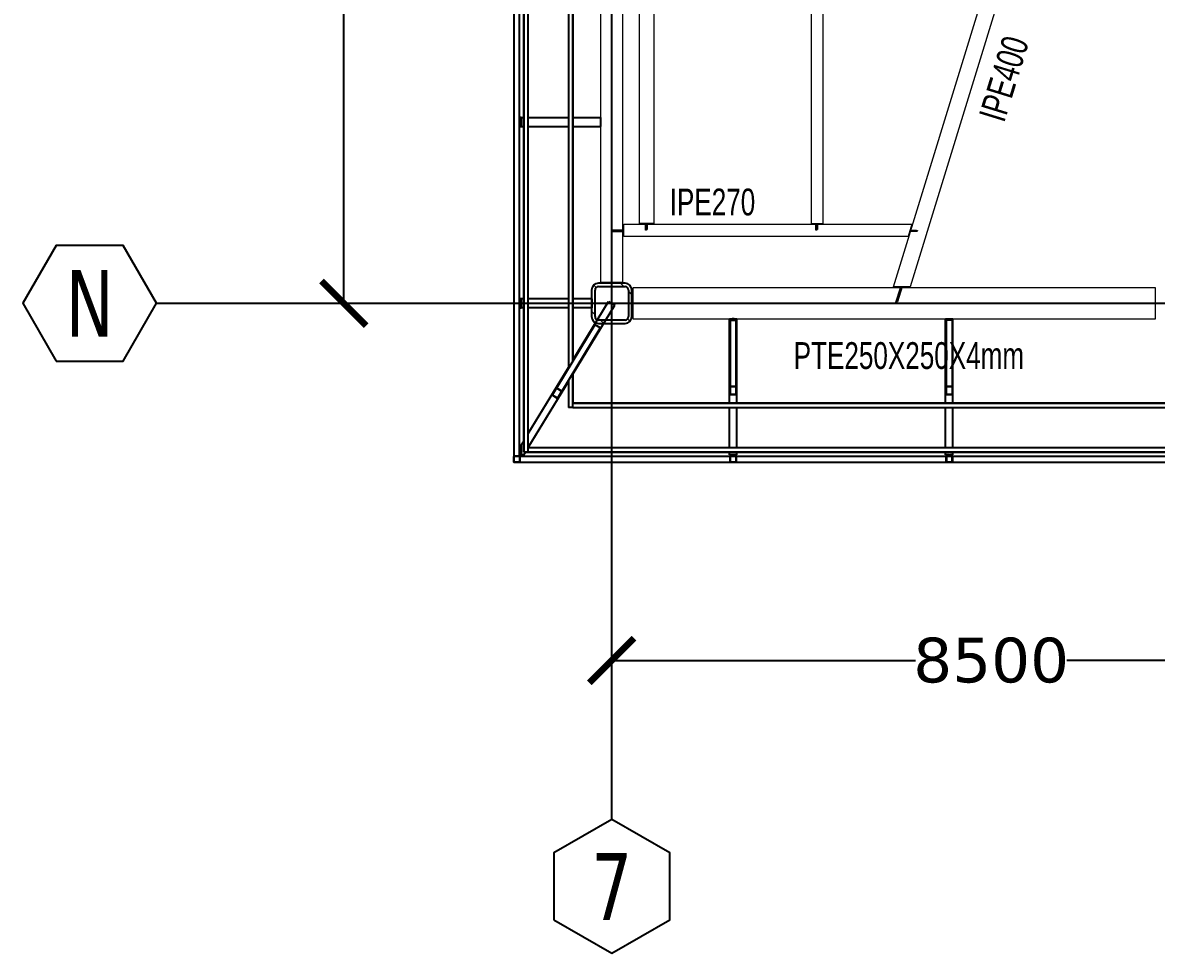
# Model space of a CAD drawing. Header units: millimetres. Extents: x -6598 to 74598, y -11659 to 33736.
# Drawn here: x -6598 to 6100, y -7280 to 3143 of the extents above; entities that cross this region are included whole.
import ezdxf
from ezdxf.enums import TextEntityAlignment as Align

# ---------------------------------------------------------------- set-up
doc = ezdxf.new("R2010")
doc.units = ezdxf.units.MM
for name, color, linetype, lineweight in [('0-1', 250, 'Continuous', 5), ('E_B_PLACA-1', 10, 'Continuous', 25), ('E_B_PLACA-2', 31, 'Continuous', 25), ('E_COLUMNAS-1', 31, 'Continuous', 25), ('E_COLUMNAS-2', 1, 'Continuous', 25), ('E_COLUMNAS-3', 1, 'Continuous', 35), ('E_TEXTO', 3, 'Continuous', 9), ('E_VIGAS-1', 31, 'Continuous', 25), ('E_VIGAS-2', 10, 'Continuous', 25), ('HCB-VIGAS', 4, 'Continuous', 15), ('S-COLS-HDLN-1', 52, 'Continuous', 9)]:
    doc.layers.add(name, color=color, linetype=linetype, lineweight=lineweight)
for name, color, linetype in [('COTAS', 8, 'Continuous'), ('HCB-EJES', 1, 'Continuous'), ('HCB-ROTULOS', 2, 'Continuous')]:
    doc.layers.add(name, color=color, linetype=linetype)
doc.styles.add('Arial Narrow_1', font='', dxfattribs={"width": 0.85, "height": 0.3})
doc.styles.add('ROMANT', font='romant.shx', dxfattribs={"width": 0.8})
doc.styles.add('VERDANA', font='verdana.ttf')
doc.styles.get('Arial Narrow_1').set_extended_font_data('Arial Narrow')
doc.dimstyles.new('1.125', dxfattribs={"dimscale": 0, "dimtxt": 500, "dimasz": 500, "dimexe": 4, "dimexo": 4, "dimgap": 15, "dimtad": 0, "dimdec": 0, "dimzin": 4, "dimdsep": 46, "dimtxsty": 'ROMANT', "dimblk": 'ARCHTICK', "dimcen": -10, "dimclrd": 256, "dimclrt": 3, "dimadec": 0, "dimazin": 0, "dimtfac": 1, "dimtdec": 0, "dimtix": 1, "dimtmove": 0, "dimatfit": 0, "dimldrblk": 'OBLIQUE', "dimfxl": 0.05, "dimtolj": 1, "dimtzin": 0, "dimarcsym": 0})

# ---------------------------------------------------------------- blocks, each defined once
blk = doc.blocks.new('EST_SFM_VIGA-METALICA-SECCION-C - EST_SFM_VIGA-METALICA-UPN160-1601879-_34_00m_N_E_-NIVEL-9 DOC')
at = {"layer": 'E_VIGAS-1'}
for p, q in [((14.461, 0.047), (-14.461, 0.047)), ((14.466, 0.047), (14.462, 0.047)), ((14.466, 0.047), (14.466, -0.016)), ((-14.466, -0.018), (14.466, -0.018))]:
    blk.add_line(p, q, dxfattribs=at)
blk = doc.blocks.new('EST_SFM_VIGA-METALICA-SECCION-C - EST_SFM_VIGA-METALICA-UPN100-1529610-_34_00m_N_E_-NIVEL-9 DOC')
at = {"layer": 'E_VIGAS-2'}
for p, q in [((14.393, 0.032), (-14.441, 0.032)), ((14.393, 0.032), (14.393, -0.018)), ((-14.442, -0.018), (14.393, -0.018))]:
    blk.add_line(p, q, dxfattribs=at)
blk = doc.blocks.new('EST_SFM_VIGA-METALICA-SECCION-C - EST_SFM_VIGA-METALICA-UPN100-1529678-_34_00m_N_E_-NIVEL-9 DOC')
at = {"layer": 'E_VIGAS-2'}
for p, q in [((13.374, 0.018), (-13.422, 0.018)), ((13.894, 0.018), (13.507, 0.018)), ((13.894, 0.018), (13.894, -0.032)), ((-13.504, -0.032), (13.456, -0.032)), ((13.59, -0.032), (13.893, -0.032))]:
    blk.add_line(p, q, dxfattribs=at)
blk = doc.blocks.new('EST_SFM_VIGA-METALICA-SECCION-C - EST_SFM_VIGA-METALICA-UPN100-1527742-_34_00m_N_E_-NIVEL-9 DOC')
at = {"layer": 'E_VIGAS-2'}
for p, q in [((-34.827, -0.032), (-34.827, 0.018)), ((34.044, 0.018), (-34.827, 0.018)), ((-34.827, -0.032), (34.044, -0.032))]:
    blk.add_line(p, q, dxfattribs=at)
blk = doc.blocks.new('EST_SFM_VIGA-METALICA-SECCION-C - EST_SFM_VIGA-METALICA-UPN100-1527772-_34_00m_N_E_-NIVEL-9 DOC')
at = {"layer": 'E_VIGAS-2'}
for p, q in [((-34.929, -0.018), (-34.929, 0.032)), ((34.942, 0.032), (-34.929, 0.032)), ((-34.929, -0.018), (34.942, -0.018))]:
    blk.add_line(p, q, dxfattribs=at)
blk = doc.blocks.new('EST_SFM_VIGA-METALICA-SECCION-C - EST_SFM_VIGA-METALICA-UPN160-1579051-_34_00m_N_E_-NIVEL-9 DOC')
at = {"layer": 'E_VIGAS-1'}
for p, q in [((-35.108, 0.047), (-35.175, 0.047)), ((-32.753, 0.047), (-35.107, 0.047)), ((-32.685, 0.047), (-32.751, 0.047)), ((-30.333, 0.047), (-32.684, 0.047)), ((-30.265, 0.047), (-30.331, 0.047)), ((30.107, 0.047), (-30.264, 0.047)), ((-35.176, -0.018), (-35.176, -0.012)), ((-35.176, -0.018), (-35.17, -0.018)), ((-35.112, -0.018), (-32.747, -0.018)), ((-32.689, -0.018), (-30.327, -0.018)), ((-30.269, -0.018), (30.113, -0.018))]:
    blk.add_line(p, q, dxfattribs=at)
blk = doc.blocks.new('EST_SCM_COLUMNA-METALICA-SECCION-CUADRADA - EST_SCM_COLUMNA-TUBULAR-CUADRADA_PTEØ_70x70 e_3mm-1574201-_34_00m_N_E_-NIVEL-9 DOC')
at = {"layer": 'E_COLUMNAS-1'}
for p, q in [((-0.035, -0.029), (-0.035, 0.029)), ((-0.032, 0.029), (-0.032, -0.029)), ((-0.029, 0.035), (0.029, 0.035)), ((0.029, 0.032), (-0.029, 0.032)), ((0.032, -0.029), (0.032, 0.029)), ((0.035, 0.029), (0.035, -0.029)), ((-0.029, -0.032), (0.029, -0.032)), ((0.029, -0.035), (-0.029, -0.035))]:
    blk.add_line(p, q, dxfattribs=at)
for centre, radius, start, end in [((-0.029, 0.029), 0.006, 90, 180), ((-0.029, 0.029), 0.006, 90, 170), ((-0.029, 0.029), 0.003, 90, 180), ((-0.029, 0.029), 0.003, 90, 150), ((0.029, 0.029), 0.006, 0, 90), ((0.029, 0.029), 0.006, 10, 90), ((0.029, 0.029), 0.003, 0, 90), ((0.029, 0.029), 0.003, 30, 90), ((-0.029, -0.029), 0.006, 180, 270), ((-0.029, -0.029), 0.003, 180, 270), ((0.029, -0.029), 0.006, 270, 0), ((0.029, -0.029), 0.003, 270, 360)]:
    blk.add_arc(centre, radius, start, end, dxfattribs=at)
blk = doc.blocks.new('EST_SCM_COLUMNA-METALICA-SECCION-CUADRADA - EST_SCM_COLUMNA-TUBULAR-CUADRADA_PTEØ_70x70 e_3mm-V7-_34_00m_N_E_-NIVEL-9 DOC')
at = {"layer": 'E_COLUMNAS-1'}
for p, q in [((-0.035, -0.029), (-0.035, 0.029)), ((-0.032, 0.029), (-0.032, -0.029)), ((-0.029, 0.035), (0.029, 0.035)), ((0.029, 0.032), (-0.029, 0.032)), ((0.032, -0.029), (0.032, 0.029)), ((0.035, 0.029), (0.035, -0.029)), ((-0.029, -0.032), (0.029, -0.032)), ((0.029, -0.035), (-0.029, -0.035))]:
    blk.add_line(p, q, dxfattribs=at)
for centre, radius, start, end in [((-0.029, 0.029), 0.006, 90, 180), ((-0.029, 0.029), 0.003, 90, 180), ((0.029, 0.029), 0.006, 0, 90), ((0.029, 0.029), 0.003, 0, 90), ((0.029, 0.029), 0.006, 10, 80), ((0.029, 0.029), 0.003, 30, 60), ((-0.029, -0.029), 0.006, 180, 270), ((-0.029, -0.029), 0.003, 180, 270), ((0.029, -0.029), 0.006, 270, 0), ((0.029, -0.029), 0.003, 270, 360)]:
    blk.add_arc(centre, radius, start, end, dxfattribs=at)
blk = doc.blocks.new('DCTIB_CNI_EST_MOD-1A-FAC_0001_rvt-1-_34_00m_N_E_-NIVEL-9 DOC')
at = {"layer": 'E_B_PLACA-1'}
for p, q in [((-75.147, 138.995), (-75.147, 167.83)), ((-74.597, 166.81), (-74.597, 140.014)), ((-74.597, 139.881), (-74.597, 139.545)), ((-74.597, 139.545), (-5.727, 139.545)), ((-5.177, 138.995), (-75.147, 138.995))]:
    blk.add_line(p, q, dxfattribs=at)
at = {"layer": 'E_B_PLACA-2'}
for p, q in [((-75.147, 167.83), (-75.147, 138.995)), ((-74.597, 140.014), (-74.597, 166.81)), ((-74.597, 139.545), (-74.597, 139.881)), ((-5.727, 139.545), (-74.597, 139.545)), ((-75.147, 138.995), (-5.177, 138.995))]:
    blk.add_line(p, q, dxfattribs=at)
at = {"layer": 'E_COLUMNAS-1'}
for centre, radius, start, end in [((-75.196, 138.946), 0.006, 10, 80), ((-75.196, 138.946), 0.006, 10, 80), ((-75.196, 138.946), 0.003, 30, 60), ((-75.196, 138.946), 0.003, 30, 60), ((-72.831, 138.946), 0.006, 90, 170), ((-72.831, 138.946), 0.006, 90, 170), ((-72.831, 138.946), 0.003, 90, 150), ((-72.831, 138.946), 0.003, 90, 150), ((-72.773, 138.946), 0.006, 10, 90), ((-72.773, 138.946), 0.006, 10, 90), ((-72.773, 138.946), 0.003, 30, 90), ((-72.773, 138.946), 0.003, 30, 90), ((-70.411, 138.946), 0.006, 90, 170), ((-70.411, 138.946), 0.006, 90, 170), ((-70.411, 138.946), 0.003, 90, 150), ((-70.411, 138.946), 0.003, 90, 150), ((-70.353, 138.946), 0.006, 10, 90), ((-70.353, 138.946), 0.006, 10, 90), ((-70.353, 138.946), 0.003, 30, 90), ((-70.353, 138.946), 0.003, 30, 90)]:
    blk.add_arc(centre, radius, start, end, dxfattribs=at)
at = {"layer": 'E_VIGAS-1'}
for p, q in [((-75.177, 142.743), (-75.195, 142.743)), ((-75.177, 142.706), (-75.177, 142.743)), ((-75.177, 142.743), (-75.175, 142.743)), ((-75.175, 142.643), (-75.175, 142.743)), ((-75.175, 142.743), (-75.147, 142.743)), ((-75.175, 142.743), (-75.175, 142.643)), ((-74.597, 142.743), (-74.287, 142.743)), ((-74.287, 142.743), (-74.287, 142.643)), ((-75.195, 142.696), (-75.181, 142.696)), ((-75.181, 142.69), (-75.195, 142.69)), ((-75.195, 142.643), (-75.177, 142.643)), ((-75.181, 142.696), (-75.176, 142.696)), ((-75.181, 142.696), (-75.176, 142.696)), ((-75.177, 142.696), (-75.181, 142.696)), ((-75.176, 142.69), (-75.181, 142.69)), ((-75.181, 142.69), (-75.177, 142.69)), ((-75.176, 142.69), (-75.181, 142.69)), ((-75.177, 142.643), (-75.177, 142.68)), ((-75.175, 142.643), (-75.177, 142.643)), ((-75.175, 142.643), (-75.147, 142.643)), ((-74.597, 142.643), (-74.287, 142.643)), ((-75.177, 140.712), (-75.195, 140.712)), ((-75.177, 140.712), (-75.175, 140.712)), ((-75.177, 140.675), (-75.177, 140.712)), ((-75.175, 140.612), (-75.175, 140.712)), ((-75.175, 140.712), (-75.175, 140.612)), ((-75.147, 140.712), (-75.175, 140.712)), ((-74.387, 140.712), (-74.597, 140.712)), ((-74.387, 140.712), (-74.387, 140.612)), ((-75.195, 140.665), (-75.181, 140.665)), ((-75.181, 140.66), (-75.195, 140.66)), ((-75.195, 140.612), (-75.177, 140.612)), ((-75.181, 140.665), (-75.176, 140.665)), ((-75.181, 140.665), (-75.176, 140.665)), ((-75.177, 140.665), (-75.181, 140.665)), ((-75.176, 140.66), (-75.181, 140.66)), ((-75.181, 140.66), (-75.177, 140.66)), ((-75.176, 140.66), (-75.181, 140.66)), ((-75.177, 140.612), (-75.177, 140.65)), ((-75.175, 140.612), (-75.177, 140.612)), ((-75.147, 140.612), (-75.175, 140.612)), ((-74.597, 140.027), (-74.197, 140.684)), ((-74.597, 139.869), (-74.127, 140.641)), ((-74.387, 140.612), (-74.597, 140.612)), ((-74.197, 140.684), (-74.127, 140.641)), ((-72.843, 140.488), (-72.815, 140.488)), ((-72.843, 140.487), (-72.761, 140.487)), ((-72.843, 139.545), (-72.843, 140.487)), ((-72.837, 140.465), (-72.837, 139.727)), ((-72.77, 140.469), (-72.834, 140.469)), ((-72.805, 140.488), (-72.805, 140.487)), ((-72.8, 140.488), (-72.805, 140.488)), ((-72.8, 140.487), (-72.8, 140.488)), ((-72.789, 140.488), (-72.761, 140.488)), ((-72.767, 139.727), (-72.767, 140.465)), ((-72.761, 139.545), (-72.761, 140.487)), ((-70.423, 140.488), (-70.341, 140.488)), ((-70.423, 139.545), (-70.423, 140.488)), ((-70.417, 140.468), (-70.417, 139.727)), ((-70.35, 140.472), (-70.414, 140.472)), ((-70.347, 139.727), (-70.347, 140.468)), ((-70.341, 139.545), (-70.341, 140.488)), ((-74.35, 140.421), (-74.782, 139.711)), ((-74.723, 139.675), (-74.29, 140.384)), ((-74.291, 140.389), (-74.346, 140.423)), ((-74.782, 139.711), (-74.828, 139.637)), ((-74.826, 139.637), (-74.781, 139.711)), ((-74.779, 139.714), (-74.781, 139.711)), ((-74.779, 139.712), (-74.724, 139.678)), ((-74.723, 139.68), (-74.778, 139.713)), ((-72.837, 139.727), (-72.837, 139.645)), ((-72.836, 139.731), (-72.836, 139.727)), ((-72.836, 139.645), (-72.836, 139.727)), ((-72.77, 139.731), (-72.834, 139.731)), ((-72.834, 139.729), (-72.77, 139.729)), ((-72.769, 139.727), (-72.769, 139.731)), ((-72.769, 139.727), (-72.769, 139.645)), ((-72.767, 139.645), (-72.767, 139.727)), ((-70.417, 139.727), (-70.417, 139.645)), ((-70.416, 139.731), (-70.416, 139.727)), ((-70.416, 139.645), (-70.416, 139.727)), ((-70.35, 139.731), (-70.414, 139.731)), ((-70.414, 139.729), (-70.35, 139.729)), ((-70.349, 139.727), (-70.349, 139.731)), ((-70.349, 139.727), (-70.349, 139.645)), ((-70.347, 139.645), (-70.347, 139.727)), ((-74.827, 139.632), (-74.772, 139.599)), ((-74.822, 139.644), (-74.826, 139.637)), ((-74.771, 139.601), (-74.826, 139.634)), ((-74.724, 139.676), (-74.769, 139.602)), ((-74.769, 139.602), (-74.765, 139.609)), ((-74.768, 139.601), (-74.723, 139.675)), ((-74.724, 139.676), (-74.722, 139.679)), ((-72.836, 139.652), (-72.836, 139.645)), ((-72.77, 139.643), (-72.834, 139.643)), ((-72.834, 139.641), (-72.77, 139.641)), ((-72.769, 139.645), (-72.769, 139.652)), ((-70.416, 139.652), (-70.416, 139.645)), ((-70.35, 139.643), (-70.414, 139.643)), ((-70.414, 139.641), (-70.35, 139.641)), ((-70.349, 139.645), (-70.349, 139.652)), ((-75.176, 139.065), (-75.195, 139.033)), ((-75.176, 139.023), (-75.176, 139.076)), ((-75.175, 139.078), (-75.147, 139.124)), ((-75.175, 139.078), (-75.175, 138.967)), ((-75.181, 138.994), (-75.178, 138.999)), ((-75.178, 138.99), (-75.181, 138.984)), ((-75.176, 138.966), (-75.176, 138.972)), ((-75.176, 138.972), (-75.176, 138.966)), ((-75.147, 138.966), (-75.176, 138.966)), ((-75.175, 138.967), (-75.147, 138.967)), ((-75.175, 138.961), (-75.174, 138.959)), ((-75.173, 138.957), (-75.172, 138.955)), ((-75.171, 138.952), (-75.171, 138.95)), ((-75.166, 138.947), (-75.155, 138.966)), ((-75.147, 138.967), (-75.13, 138.995)), ((-72.843, 138.967), (-72.843, 138.995)), ((-72.761, 138.967), (-72.843, 138.967)), ((-72.843, 138.966), (-72.843, 138.967)), ((-72.843, 138.967), (-72.761, 138.967)), ((-72.843, 138.966), (-72.815, 138.966)), ((-72.815, 138.966), (-72.843, 138.966)), ((-72.805, 138.961), (-72.805, 138.966)), ((-72.805, 138.952), (-72.805, 138.961)), ((-72.805, 138.947), (-72.805, 138.949)), ((-72.8, 138.966), (-72.8, 138.961)), ((-72.8, 138.961), (-72.8, 138.952)), ((-72.8, 138.949), (-72.8, 138.947)), ((-72.761, 138.966), (-72.789, 138.966)), ((-72.789, 138.966), (-72.761, 138.966)), ((-72.761, 138.967), (-72.761, 138.995)), ((-72.761, 138.967), (-72.761, 138.966)), ((-70.423, 138.967), (-70.423, 138.995)), ((-70.423, 138.966), (-70.423, 138.967)), ((-70.423, 138.967), (-70.341, 138.967)), ((-70.395, 138.966), (-70.423, 138.966)), ((-70.385, 138.961), (-70.385, 138.966)), ((-70.385, 138.952), (-70.385, 138.961)), ((-70.385, 138.947), (-70.385, 138.949)), ((-70.38, 138.966), (-70.38, 138.961)), ((-70.38, 138.961), (-70.38, 138.952)), ((-70.38, 138.949), (-70.38, 138.947)), ((-70.341, 138.966), (-70.369, 138.966)), ((-70.341, 138.967), (-70.341, 138.995)), ((-70.341, 138.967), (-70.341, 138.966))]:
    blk.add_line(p, q, dxfattribs=at)
at = {"layer": 'E_VIGAS-1', "flags": 128}
for points in [[(-72.834, 140.469), (-72.835, 140.469), (-72.835, 140.468), (-72.836, 140.468), (-72.836, 140.467), (-72.837, 140.466), (-72.837, 140.466), (-72.837, 140.465)], [(-72.767, 140.465), (-72.767, 140.466), (-72.767, 140.466), (-72.768, 140.467), (-72.768, 140.468), (-72.769, 140.468), (-72.769, 140.469), (-72.77, 140.469)], [(-70.414, 140.472), (-70.415, 140.471), (-70.415, 140.471), (-70.416, 140.471), (-70.416, 140.47), (-70.417, 140.469), (-70.417, 140.469), (-70.417, 140.468)], [(-70.347, 140.468), (-70.347, 140.469), (-70.347, 140.469), (-70.348, 140.47), (-70.348, 140.471), (-70.349, 140.471), (-70.349, 140.471), (-70.35, 140.472)], [(-74.35, 140.421), (-74.35, 140.422), (-74.349, 140.422), (-74.348, 140.423), (-74.348, 140.423), (-74.347, 140.423), (-74.346, 140.423), (-74.346, 140.423)], [(-74.291, 140.389), (-74.29, 140.389), (-74.29, 140.388), (-74.29, 140.388), (-74.29, 140.387), (-74.29, 140.386), (-74.29, 140.385), (-74.29, 140.384)], [(-74.778, 139.713), (-74.778, 139.714), (-74.779, 139.714), (-74.78, 139.714), (-74.78, 139.713), (-74.781, 139.713), (-74.782, 139.712), (-74.782, 139.711)], [(-74.781, 139.711), (-74.781, 139.711), (-74.78, 139.711), (-74.78, 139.712), (-74.78, 139.712), (-74.779, 139.712), (-74.779, 139.712), (-74.779, 139.712)], [(-72.834, 139.731), (-72.835, 139.731), (-72.835, 139.731), (-72.836, 139.73), (-72.836, 139.73), (-72.837, 139.729), (-72.837, 139.728), (-72.837, 139.727)], [(-72.836, 139.727), (-72.836, 139.728), (-72.835, 139.728), (-72.835, 139.728), (-72.835, 139.729), (-72.835, 139.729), (-72.834, 139.729), (-72.834, 139.729)], [(-72.767, 139.727), (-72.767, 139.728), (-72.767, 139.729), (-72.768, 139.73), (-72.768, 139.73), (-72.769, 139.731), (-72.769, 139.731), (-72.77, 139.731)], [(-72.77, 139.729), (-72.77, 139.729), (-72.769, 139.729), (-72.769, 139.729), (-72.769, 139.728), (-72.769, 139.728), (-72.769, 139.728), (-72.769, 139.727)], [(-70.414, 139.731), (-70.415, 139.731), (-70.415, 139.731), (-70.416, 139.73), (-70.416, 139.73), (-70.417, 139.729), (-70.417, 139.728), (-70.417, 139.727)], [(-70.416, 139.727), (-70.416, 139.728), (-70.415, 139.728), (-70.415, 139.728), (-70.415, 139.729), (-70.415, 139.729), (-70.414, 139.729), (-70.414, 139.729)], [(-70.347, 139.727), (-70.347, 139.728), (-70.347, 139.729), (-70.348, 139.73), (-70.348, 139.73), (-70.349, 139.731), (-70.349, 139.731), (-70.35, 139.731)], [(-70.35, 139.729), (-70.35, 139.729), (-70.349, 139.729), (-70.349, 139.729), (-70.349, 139.728), (-70.349, 139.728), (-70.349, 139.728), (-70.349, 139.727)], [(-74.828, 139.637), (-74.828, 139.636), (-74.828, 139.636), (-74.828, 139.635), (-74.828, 139.634), (-74.828, 139.633), (-74.828, 139.633), (-74.827, 139.632)], [(-74.826, 139.634), (-74.826, 139.634), (-74.826, 139.635), (-74.827, 139.635), (-74.827, 139.635), (-74.827, 139.636), (-74.826, 139.636), (-74.826, 139.637)], [(-74.772, 139.599), (-74.772, 139.599), (-74.771, 139.599), (-74.77, 139.599), (-74.77, 139.599), (-74.769, 139.6), (-74.768, 139.6), (-74.768, 139.601)], [(-74.769, 139.602), (-74.769, 139.601), (-74.77, 139.601), (-74.77, 139.601), (-74.77, 139.601), (-74.771, 139.601), (-74.771, 139.601), (-74.771, 139.601), (-74.771, 139.601)], [(-74.724, 139.678), (-74.724, 139.678), (-74.724, 139.678), (-74.724, 139.678), (-74.723, 139.677), (-74.724, 139.677), (-74.724, 139.676), (-74.724, 139.676)], [(-74.723, 139.675), (-74.722, 139.676), (-74.722, 139.677), (-74.722, 139.678), (-74.722, 139.678), (-74.722, 139.679), (-74.722, 139.68), (-74.723, 139.68)], [(-72.837, 139.645), (-72.837, 139.644), (-72.837, 139.643), (-72.836, 139.642), (-72.836, 139.641), (-72.835, 139.641), (-72.835, 139.641), (-72.834, 139.641)], [(-72.834, 139.643), (-72.834, 139.643), (-72.835, 139.643), (-72.835, 139.643), (-72.835, 139.643), (-72.835, 139.644), (-72.836, 139.644), (-72.836, 139.645)], [(-72.77, 139.641), (-72.769, 139.641), (-72.769, 139.641), (-72.768, 139.641), (-72.768, 139.642), (-72.767, 139.643), (-72.767, 139.644), (-72.767, 139.645)], [(-72.769, 139.645), (-72.769, 139.644), (-72.769, 139.644), (-72.769, 139.643), (-72.769, 139.643), (-72.769, 139.643), (-72.77, 139.643), (-72.77, 139.643)], [(-70.417, 139.645), (-70.417, 139.644), (-70.417, 139.643), (-70.416, 139.642), (-70.416, 139.641), (-70.415, 139.641), (-70.415, 139.641), (-70.414, 139.641)], [(-70.414, 139.643), (-70.414, 139.643), (-70.415, 139.643), (-70.415, 139.643), (-70.415, 139.643), (-70.415, 139.644), (-70.416, 139.644), (-70.416, 139.645)], [(-70.35, 139.641), (-70.349, 139.641), (-70.349, 139.641), (-70.348, 139.641), (-70.348, 139.642), (-70.347, 139.643), (-70.347, 139.644), (-70.347, 139.645)], [(-70.349, 139.645), (-70.349, 139.644), (-70.349, 139.644), (-70.349, 139.643), (-70.349, 139.643), (-70.349, 139.643), (-70.35, 139.643), (-70.35, 139.643)], [(-75.176, 139.076), (-75.176, 139.077), (-75.175, 139.078)], [(-75.195, 138.971), (-75.191, 138.978), (-75.186, 138.987), (-75.181, 138.994)], [(-75.181, 138.984), (-75.186, 138.977), (-75.191, 138.968), (-75.195, 138.961)], [(-75.19, 138.971), (-75.186, 138.97), (-75.182, 138.968), (-75.178, 138.964), (-75.175, 138.96), (-75.172, 138.956), (-75.171, 138.951), (-75.17, 138.947)], [(-75.147, 138.967), (-75.147, 138.967), (-75.147, 138.966)]]:
    blk.add_lwpolyline(points, dxfattribs=at)
at = {"layer": 'E_VIGAS-1'}
for centre, start_param, end_param in [((-72.815, 140.488), 0, 1.570796), ((-72.815, 140.487), 4.974188, 5.497787), ((-72.815, 140.487), 6.021386, 6.283185), ((-72.789, 140.488), 1.570796, 3.141593), ((-72.789, 140.487), 3.141593, 3.403392), ((-72.789, 140.487), 3.926991, 4.45059)]:
    blk.add_ellipse(centre, major_axis=(0.0107, 0), ratio=0.002301, start_param=start_param, end_param=end_param, dxfattribs=at)
for points, knots in [([(-75.181, 142.696), (-75.181, 142.696), (-75.18, 142.696), (-75.179, 142.697), (-75.178, 142.698), (-75.177, 142.699), (-75.177, 142.7), (-75.177, 142.701), (-75.177, 142.703), (-75.177, 142.704), (-75.177, 142.706)], [0, 0, 0, 0, 0.142857, 0.285714, 0.428571, 0.571429, 0.678571, 0.732143, 0.785714, 1, 1, 1, 1]), ([(-75.177, 142.68), (-75.177, 142.681), (-75.177, 142.683), (-75.177, 142.685), (-75.177, 142.687), (-75.178, 142.689), (-75.179, 142.69), (-75.181, 142.69), (-75.181, 142.69)], [0, 0, 0, 0, 0.142857, 0.285714, 0.428571, 0.571429, 0.785714, 1, 1, 1, 1]), ([(-75.181, 140.665), (-75.181, 140.665), (-75.18, 140.665), (-75.179, 140.666), (-75.178, 140.667), (-75.177, 140.668), (-75.177, 140.67), (-75.177, 140.671), (-75.177, 140.672), (-75.177, 140.674), (-75.177, 140.675)], [0, 0, 0, 0, 0.142857, 0.285714, 0.428571, 0.571429, 0.678571, 0.732143, 0.785714, 1, 1, 1, 1]), ([(-75.177, 140.65), (-75.177, 140.651), (-75.177, 140.652), (-75.177, 140.654), (-75.177, 140.656), (-75.178, 140.658), (-75.179, 140.659), (-75.181, 140.66), (-75.181, 140.66)], [0, 0, 0, 0, 0.142857, 0.285714, 0.428571, 0.571429, 0.785714, 1, 1, 1, 1]), ([(-75.181, 138.994), (-75.18, 138.996), (-75.178, 139.001), (-75.177, 139.009), (-75.176, 139.016), (-75.176, 139.021), (-75.176, 139.023)], [0, 0, 0, 0, 0.285714, 0.571429, 0.785714, 1, 1, 1, 1]), ([(-75.176, 138.972), (-75.176, 138.973), (-75.176, 138.975), (-75.176, 138.977), (-75.176, 138.978), (-75.176, 138.979), (-75.177, 138.98), (-75.177, 138.98), (-75.177, 138.981), (-75.177, 138.982), (-75.177, 138.982), (-75.177, 138.982), (-75.177, 138.982), (-75.177, 138.982), (-75.177, 138.983), (-75.177, 138.984), (-75.177, 138.984), (-75.177, 138.985), (-75.177, 138.985), (-75.177, 138.985), (-75.177, 138.985), (-75.177, 138.985), (-75.178, 138.986), (-75.178, 138.986), (-75.178, 138.987), (-75.178, 138.987), (-75.179, 138.987), (-75.179, 138.987), (-75.179, 138.987), (-75.18, 138.987), (-75.18, 138.986), (-75.181, 138.986), (-75.181, 138.985), (-75.181, 138.984)], [0, 0, 0, 0, 0.142857, 0.214286, 0.25, 0.285714, 0.321429, 0.357143, 0.392857, 0.410714, 0.419643, 0.428571, 0.4375, 0.446429, 0.464286, 0.5, 0.535714, 0.553571, 0.5625, 0.571429, 0.580357, 0.589286, 0.607143, 0.642857, 0.678571, 0.714286, 0.75, 0.785714, 0.821429, 0.839286, 0.857143, 0.928571, 1, 1, 1, 1]), ([(-75.181, 138.984), (-75.181, 138.985), (-75.181, 138.986), (-75.18, 138.986), (-75.18, 138.987), (-75.179, 138.987), (-75.179, 138.987), (-75.179, 138.987), (-75.178, 138.987), (-75.178, 138.987)], [0, 0, 0, 0, 0.0714286, 0.1428571, 0.1607143, 0.1785714, 0.2142857, 0.25, 0.2857143, 0.2857143, 0.2857143, 0.2857143]), ([(-75.177, 138.982), (-75.177, 138.982), (-75.177, 138.982), (-75.177, 138.982), (-75.177, 138.981), (-75.177, 138.98), (-75.177, 138.98), (-75.176, 138.979), (-75.176, 138.978), (-75.176, 138.977), (-75.176, 138.975), (-75.176, 138.973), (-75.176, 138.972)], [0.5714286, 0.5714286, 0.5714286, 0.5714286, 0.5803571, 0.5892857, 0.6071429, 0.6428571, 0.6785714, 0.7142857, 0.75, 0.7857143, 0.8571429, 1, 1, 1, 1]), ([(-72.815, 138.966), (-72.814, 138.966), (-72.813, 138.966), (-72.81, 138.966), (-72.808, 138.965), (-72.806, 138.964), (-72.805, 138.963), (-72.805, 138.962), (-72.805, 138.961)], [0, 0, 0, 0, 0.142857, 0.285714, 0.428571, 0.571429, 0.785714, 1, 1, 1, 1]), ([(-72.805, 138.961), (-72.805, 138.962), (-72.805, 138.963), (-72.807, 138.965), (-72.808, 138.965), (-72.81, 138.966), (-72.811, 138.966), (-72.812, 138.966), (-72.814, 138.966), (-72.815, 138.966)], [0, 0, 0, 0, 0.285714, 0.428571, 0.571429, 0.678571, 0.732143, 0.785714, 1, 1, 1, 1]), ([(-72.789, 138.966), (-72.79, 138.966), (-72.791, 138.966), (-72.794, 138.966), (-72.796, 138.965), (-72.798, 138.965), (-72.799, 138.963), (-72.8, 138.962), (-72.8, 138.961)], [0, 0, 0, 0, 0.142857, 0.285714, 0.428571, 0.571429, 0.785714, 1, 1, 1, 1]), ([(-72.8, 138.961), (-72.8, 138.962), (-72.799, 138.963), (-72.798, 138.965), (-72.796, 138.965), (-72.795, 138.966), (-72.794, 138.966), (-72.792, 138.966), (-72.79, 138.966), (-72.789, 138.966)], [0, 0, 0, 0, 0.285714, 0.428571, 0.571429, 0.678571, 0.732143, 0.785714, 1, 1, 1, 1]), ([(-70.395, 138.966), (-70.394, 138.966), (-70.393, 138.966), (-70.39, 138.966), (-70.388, 138.965), (-70.386, 138.964), (-70.385, 138.963), (-70.385, 138.962), (-70.385, 138.961)], [0, 0, 0, 0, 0.142857, 0.285714, 0.428571, 0.571429, 0.785714, 1, 1, 1, 1]), ([(-70.385, 138.961), (-70.385, 138.962), (-70.385, 138.963), (-70.387, 138.965), (-70.388, 138.965), (-70.39, 138.966), (-70.391, 138.966), (-70.392, 138.966), (-70.394, 138.966), (-70.395, 138.966)], [0, 0, 0, 0, 0.285714, 0.428571, 0.571429, 0.678571, 0.732143, 0.785714, 1, 1, 1, 1]), ([(-70.369, 138.966), (-70.37, 138.966), (-70.371, 138.966), (-70.374, 138.966), (-70.376, 138.965), (-70.378, 138.964), (-70.379, 138.963), (-70.38, 138.962), (-70.38, 138.961)], [0, 0, 0, 0, 0.142857, 0.285714, 0.428571, 0.571429, 0.785714, 1, 1, 1, 1]), ([(-70.38, 138.961), (-70.38, 138.962), (-70.379, 138.963), (-70.378, 138.965), (-70.376, 138.965), (-70.375, 138.966), (-70.374, 138.966), (-70.372, 138.966), (-70.37, 138.966), (-70.369, 138.966)], [0, 0, 0, 0, 0.285714, 0.428571, 0.571429, 0.678571, 0.732143, 0.785714, 1, 1, 1, 1])]:
    blk.add_open_spline(points, degree=3, knots=knots, dxfattribs=at)
for points in [[(-75.178, 139.001), (-75.179, 139), (-75.18, 138.997), (-75.181, 138.995), (-75.181, 138.994)], [(-75.176, 139.018), (-75.176, 139.017), (-75.177, 139.014), (-75.177, 139.011), (-75.177, 139.009)], [(-75.176, 139.023), (-75.176, 139.021), (-75.176, 139.02), (-75.176, 139.018)], [(-75.175, 138.967), (-75.175, 138.967), (-75.176, 138.967), (-75.176, 138.966), (-75.176, 138.966)]]:
    blk.add_open_spline(points, degree=3, dxfattribs=at)
at = {"layer": 'E_VIGAS-2'}
for p, q in [((-75.097, 142.743), (-74.647, 142.743)), ((-75.097, 142.643), (-74.647, 142.643)), ((-74.647, 140.712), (-75.097, 140.712)), ((-74.647, 140.612), (-75.097, 140.612)), ((-75.097, 139.206), (-74.647, 139.944)), ((-75.097, 139.048), (-74.647, 139.787)), ((-72.843, 139.045), (-72.843, 139.495)), ((-72.761, 139.045), (-72.761, 139.495)), ((-70.423, 139.045), (-70.423, 139.495)), ((-70.341, 139.045), (-70.341, 139.495))]:
    blk.add_line(p, q, dxfattribs=at)
at = {"layer": 'E_COLUMNAS-1'}
for name, p in [('EST_SCM_COLUMNA-METALICA-SECCION-CUADRADA - EST_SCM_COLUMNA-TUBULAR-CUADRADA_PTEØ_70x70 e_3mm-V7-_34_00m_N_E_-NIVEL-9 DOC', (-75.225, 138.917)), ('EST_SCM_COLUMNA-METALICA-SECCION-CUADRADA - EST_SCM_COLUMNA-TUBULAR-CUADRADA_PTEØ_70x70 e_3mm-1574201-_34_00m_N_E_-NIVEL-9 DOC', (-72.802, 138.917)), ('EST_SCM_COLUMNA-METALICA-SECCION-CUADRADA - EST_SCM_COLUMNA-TUBULAR-CUADRADA_PTEØ_70x70 e_3mm-1574201-_34_00m_N_E_-NIVEL-9 DOC', (-70.382, 138.917))]:
    blk.add_blockref(name, p, dxfattribs=at)
at = {"layer": 'E_VIGAS-1'}
for name, p, rotation in [('EST_SFM_VIGA-METALICA-SECCION-C - EST_SFM_VIGA-METALICA-UPN160-1601879-_34_00m_N_E_-NIVEL-9 DOC', (-75.242, 153.412), 270), ('EST_SFM_VIGA-METALICA-SECCION-C - EST_SFM_VIGA-METALICA-UPN100-1529610-_34_00m_N_E_-NIVEL-9 DOC', (-75.13, 153.388), 269.9999999999999), ('EST_SFM_VIGA-METALICA-SECCION-C - EST_SFM_VIGA-METALICA-UPN100-1529678-_34_00m_N_E_-NIVEL-9 DOC', (-74.615, 153.388), 270.0000000000001)]:
    blk.add_blockref(name, p, dxfattribs=dict(at, rotation=rotation))
for name, p in [('EST_SFM_VIGA-METALICA-SECCION-C - EST_SFM_VIGA-METALICA-UPN100-1527742-_34_00m_N_E_-NIVEL-9 DOC', (-39.77, 139.527)), ('EST_SFM_VIGA-METALICA-SECCION-C - EST_SFM_VIGA-METALICA-UPN160-1579051-_34_00m_N_E_-NIVEL-9 DOC', (-40.084, 138.9)), ('EST_SFM_VIGA-METALICA-SECCION-C - EST_SFM_VIGA-METALICA-UPN100-1527772-_34_00m_N_E_-NIVEL-9 DOC', (-40.169, 139.013))]:
    blk.add_blockref(name, p, dxfattribs=at)
blk = doc.blocks.new('EST_SCM_COLUMNA-METALICA-SECCION-CUADRADA - EST_SCM_COLUMNA-TUBULAR-CUADRADA_ARMADA_450X450X38-V14-_34_00m_N_E_-NIVEL-9 DOC')
at = {"layer": 'S-COLS-HDLN-1'}
h = blk.add_hatch(dxfattribs=at)
h.set_pattern_fill('FP_12', color=256, style=0, pattern_type=2)
h.set_pattern_definition([(135, (74.162, -140.662), (-0.15909903, -0.15909903), [])])
h.paths.add_polyline_path([(0.086, -0.225), (0.149, -0.225), (0.178, -0.219), (0.203, -0.203), (0.219, -0.178), (0.225, -0.149), (0.225, 0.149), (0.219, 0.178), (0.203, 0.203), (0.178, 0.219), (0.149, 0.225), (-0.149, 0.225), (-0.178, 0.219), (-0.203, 0.203), (-0.219, 0.178), (-0.225, 0.149), (-0.225, -0.149), (-0.219, -0.178), (-0.203, -0.203), (-0.178, -0.219), (-0.149, -0.225), (-0.055, -0.225)])
h.paths.add_polyline_path([(0.149, -0.187), (-0.149, -0.187), (-0.168, -0.182), (-0.182, -0.168), (-0.187, -0.149), (-0.187, 0.149), (-0.182, 0.168), (-0.168, 0.182), (-0.149, 0.187), (0.149, 0.187), (0.168, 0.182), (0.182, 0.168), (0.187, 0.149), (0.187, -0.149), (0.182, -0.168), (0.168, -0.182)])
at = {"layer": 'E_COLUMNAS-2'}
for p, q in [((-0.225, 0.149), (-0.225, -0.149)), ((-0.187, -0.149), (-0.187, 0.149)), ((0.149, 0.225), (-0.149, 0.225)), ((-0.149, 0.187), (0.149, 0.187)), ((0.187, 0.149), (0.187, -0.149)), ((0.225, -0.149), (0.225, 0.149)), ((0.149, -0.187), (-0.149, -0.187)), ((-0.149, -0.225), (0.149, -0.225))]:
    blk.add_line(p, q, dxfattribs=at)
for centre, radius, start, end in [((-0.149, 0.149), 0.076, 90, 180), ((-0.149, 0.149), 0.038, 90, 180), ((0.149, 0.149), 0.076, 360, 90), ((0.149, 0.149), 0.038, 0, 90), ((-0.149, -0.149), 0.076, 180, 270), ((-0.149, -0.149), 0.038, 180, 270), ((0.149, -0.149), 0.038, 270, 0), ((0.149, -0.149), 0.076, 270, 360)]:
    blk.add_arc(centre, radius, start, end, dxfattribs=at)
blk = doc.blocks.new('_ArchTick')
at = {"color": 0, "linetype": 'ByBlock', "const_width": 0.15}
blk.add_lwpolyline([(-0.5, -0.5), (0.5, 0.5)], dxfattribs=at)
blk = doc.blocks.new('*D464')
at = {"layer": 'COTAS', "color": 0, "lineweight": -2, "transparency": 16777216}
for p, q in [((0, -5776), (0, -3996)), ((8500, -5776), (8500, -3996))]:
    blk.add_line(p, q, dxfattribs=at)
at = {"layer": 'COTAS', "lineweight": -2, "transparency": 16777216}
for p, q in [((0, -4000), (3404, -4000)), ((8500, -4000), (5096, -4000))]:
    blk.add_line(p, q, dxfattribs=at)
at = {"layer": 'Defpoints', "color": 0, "transparency": 16777216}
for p in [(0, -4000), (0, -5780), (8500, -5780)]:
    blk.add_point(p, dxfattribs=at)
at = {"layer": 'COTAS', "lineweight": -2, "transparency": 16777216, "xscale": 500, "yscale": 500, "zscale": 500, "rotation": 180}
blk.add_blockref('_ArchTick', (0, -4000), dxfattribs=at)
at = {"layer": 'COTAS', "lineweight": -2, "transparency": 16777216, "xscale": 500, "yscale": 500, "zscale": 500}
blk.add_blockref('_ArchTick', (8500, -4000), dxfattribs=at)
at = {"layer": 'COTAS', "color": 3, "transparency": 16777216, "insert": (4250, -4000), "char_height": 500, "attachment_point": 5, "style": 'VERDANA'}
blk.add_mtext('\\A1;8500', dxfattribs=at)
blk = doc.blocks.new('_Oblique')
at = {"color": 0, "linetype": 'ByBlock', "lineweight": -2}
blk.add_line((-0.5, -0.5), (0.5, 0.5), dxfattribs=at)
blk = doc.blocks.new('*D454')
at = {"layer": 'COTAS', "color": 0, "lineweight": -2, "transparency": 16777216}
for p, q in [((-5094, 8500), (-2996, 8500)), ((-5094, 0), (-2996, 0))]:
    blk.add_line(p, q, dxfattribs=at)
at = {"layer": 'COTAS', "lineweight": -2, "transparency": 16777216}
for p, q in [((-3000, 8500), (-3000, 4526)), ((-3000, 0), (-3000, 3974))]:
    blk.add_line(p, q, dxfattribs=at)
at = {"layer": 'Defpoints', "color": 0, "transparency": 16777216}
for p in [(-5098, 8500), (-3000, 8500), (-5098, 0)]:
    blk.add_point(p, dxfattribs=at)
at = {"layer": 'COTAS', "lineweight": -2, "transparency": 16777216, "xscale": 500, "yscale": 500, "zscale": 500}
for p, rotation in [((-3000, 8500), 90), ((-3000, 0), 270)]:
    blk.add_blockref('_ArchTick', p, dxfattribs=dict(at, rotation=rotation))
at = {"layer": 'COTAS', "color": 3, "transparency": 16777216, "insert": (-3000, 4250), "char_height": 500, "attachment_point": 5, "rotation": 0.01, "style": 'VERDANA'}
blk.add_mtext('\\A1;8500', dxfattribs=at)

msp = doc.modelspace()

# ---------------------------------------------------------------- linework, layer by layer
at = {"layer": 'HCB-EJES'}
for p, q in [((0.1, -5780.2), (0.1, 31280.5)), ((-5098.2, 0), (73098.4, 0))]:
    msp.add_line(p, q, dxfattribs=at)
at = {"layer": 'HCB-ROTULOS'}
for points in [[(-6223.2, -649.5), (-5473.2, -649.5), (-5098.2, 0), (-5473.2, 649.5), (-6223.2, 649.5), (-6598.2, 0)], [(-649.4, -6905.2), (0.1, -7280.2), (649.6, -6905.2), (649.6, -6155.2), (0.1, -5780.2), (-649.4, -6155.2)]]:
    msp.add_lwpolyline(points, close=True, dxfattribs=at)
at = {"layer": 'HCB-VIGAS'}
for points in [[(-125, 236.3), (125, 235.1), (125.1, 25265.1), (-124.9, 25266.3)], [(472.6, 895.2), (312.6, 895.2), (312.6, 8022.5), (472.6, 8022.5)], [(2232.5, 895.1), (2367.5, 895.1), (2367.5, 8022.5), (2232.5, 8022.5)], [(3155.6, 183.8), (5564, 8020.6), (5752.1, 8020.6), (3343.9, 183.8)], [(389.5, 895.2), (395.7, 895.2), (395.7, 828.6), (389.5, 828.6)], [(2296.9, 895.1), (2303.1, 895.1), (2303.1, 828.5), (2296.9, 828.5)], [(125.1, 804.5), (125.1, 814.5), (-0.1, 814.5), (-0.1, 804.5)], [(135, 820.7), (11.6, 820.7), (11.6, 814.5), (135, 814.5)], [(135, 885.1), (3361.5, 885.1), (3320, 750.1), (135, 750.1)], [(389.5, 820.9), (379.5, 820.9), (379.5, 885.1), (389.5, 885.1)], [(2296.9, 820.9), (2286.9, 820.9), (2286.9, 885.1), (2296.9, 885.1)], [(3414.1, 820.9), (3412.1, 814.4), (3339.8, 814.5), (3341.7, 820.7)], [(3346.9, 804.4), (3350, 814.4), (3424.5, 814.4), (3421.4, 804.5)], [(235.1, -175), (6090.1, -175), (6090.1, 175), (235.1, 175)], [(3233.2, 175), (3243.7, 175), (3190, 0), (3179.6, 0)], [(3202.3, 17.4), (3195.3, 17.4), (3246.4, 183.8), (3253.3, 183.8)]]:
    msp.add_lwpolyline(points, close=True, dxfattribs=at)

# ---------------------------------------------------------------- block references
at = {"layer": '0-1', "xscale": 1000, "yscale": 1000, "zscale": 1000}
msp.add_blockref('DCTIB_CNI_EST_MOD-1A-FAC_0001_rvt-1-_34_00m_N_E_-NIVEL-9 DOC', (74162.2, -140662.4), dxfattribs=at)
at = {"layer": 'E_COLUMNAS-3', "xscale": 1000, "yscale": 1000, "zscale": 1000}
msp.add_blockref('EST_SCM_COLUMNA-METALICA-SECCION-CUADRADA - EST_SCM_COLUMNA-TUBULAR-CUADRADA_ARMADA_450X450X38-V14-_34_00m_N_E_-NIVEL-9 DOC', (0.1, 0), dxfattribs=at)

# ---------------------------------------------------------------- texts
at = {"layer": 'E_TEXTO', "insert": (4108.4, 2101.9), "char_height": 300, "width": 1206.139, "attachment_point": 1, "rotation": 72.91725, "style": 'Arial Narrow_1'}
msp.add_mtext('IPE400', dxfattribs=at)
at = {"layer": 'E_TEXTO', "char_height": 300, "attachment_point": 1, "style": 'Arial Narrow_1'}
for s, insert, width in [('IPE270', (649.2, 1284.9), 1206.139), ('PTE250X250X4mm', (2037.8, -435), 3229.999)]:
    msp.add_mtext(s, dxfattribs=dict(at, insert=insert, width=width))
at = {"layer": 'HCB-ROTULOS', "color": 4, "style": 'VERDANA', "width": 0.7}
for s, p in [('N', (-5848.2, 0)), ('7', (0.1, -6530.2))]:
    msp.add_text(s, height=750, dxfattribs=at).set_placement(p, align=Align.MIDDLE_CENTER)

# ---------------------------------------------------------------- dimensions: what is measured, and where the dimension line sits
at = {"layer": 'COTAS'}
dim = msp.add_linear_dim(base=(-2999.9, 8500), p1=(-5098.2, 0), p2=(-5098.2, 8500), angle=270, dimstyle='1.125', override={"dimscale": 1, "dimtxsty": 'VERDANA'}, dxfattribs=at)
dim.commit()
dim.dimension.update_dxf_attribs({"geometry": '*D454', "text_midpoint": (-2999.9, 4250), "text_rotation": 0.01})
dim = msp.add_linear_dim(base=(0.1, -4000), p1=(8500.1, -5780.2), p2=(0.1, -5780.2), dimstyle='1.125', override={"dimscale": 1, "dimtxsty": 'VERDANA'}, dxfattribs=at)
dim.commit()
dim.dimension.update_dxf_attribs({"geometry": '*D464', "text_midpoint": (4250.1, -4000)})

doc.saveas('drawing.dxf')
